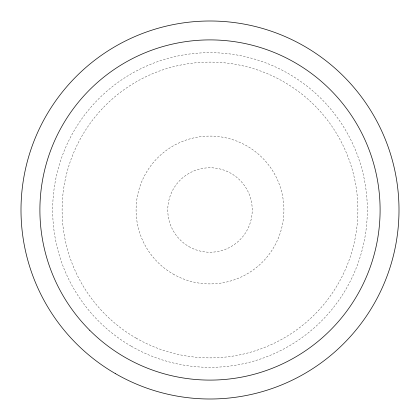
<?xml version="1.0" encoding="UTF-8"?>
<svg xmlns="http://www.w3.org/2000/svg" width="420" height="420" viewBox="0 0 420 420"><rect width="100%" height="100%" fill="white"/><g stroke="black" fill="none" stroke-linecap="round" stroke-linejoin="round"><path stroke-width="0.32" stroke-dasharray="2.1 1.58" d="M131.339 346.248A157.322 157.322 0 0 0 367.322 210A157.322 157.322 0 0 0 131.339 73.752A157.322 157.322 0 0 0 131.339 346.248M136.059 338.074A147.882 147.882 0 0 0 357.882 210A147.882 147.882 0 0 0 136.059 81.926A147.882 147.882 0 0 0 136.059 338.074M173.045 274.008A73.91 73.91 0 0 0 283.909 210A73.91 73.91 0 0 0 173.045 145.992A73.91 73.91 0 0 0 173.045 274.008M188.885 246.577A42.236 42.236 0 0 0 252.236 210A42.236 42.236 0 0 0 188.885 173.423A42.236 42.236 0 0 0 188.885 246.577"/><path stroke-width="0.63" d="M115.5 373.679A189 189 0 0 0 399 210A189 189 0 0 0 115.5 46.321A189 189 0 0 0 115.5 373.679M89.723 330.278A170.1 170.1 0 0 0 374.304 254.027A170.1 170.1 0 0 0 165.974 45.696A170.1 170.1 0 0 0 89.723 330.278"/></g></svg>
